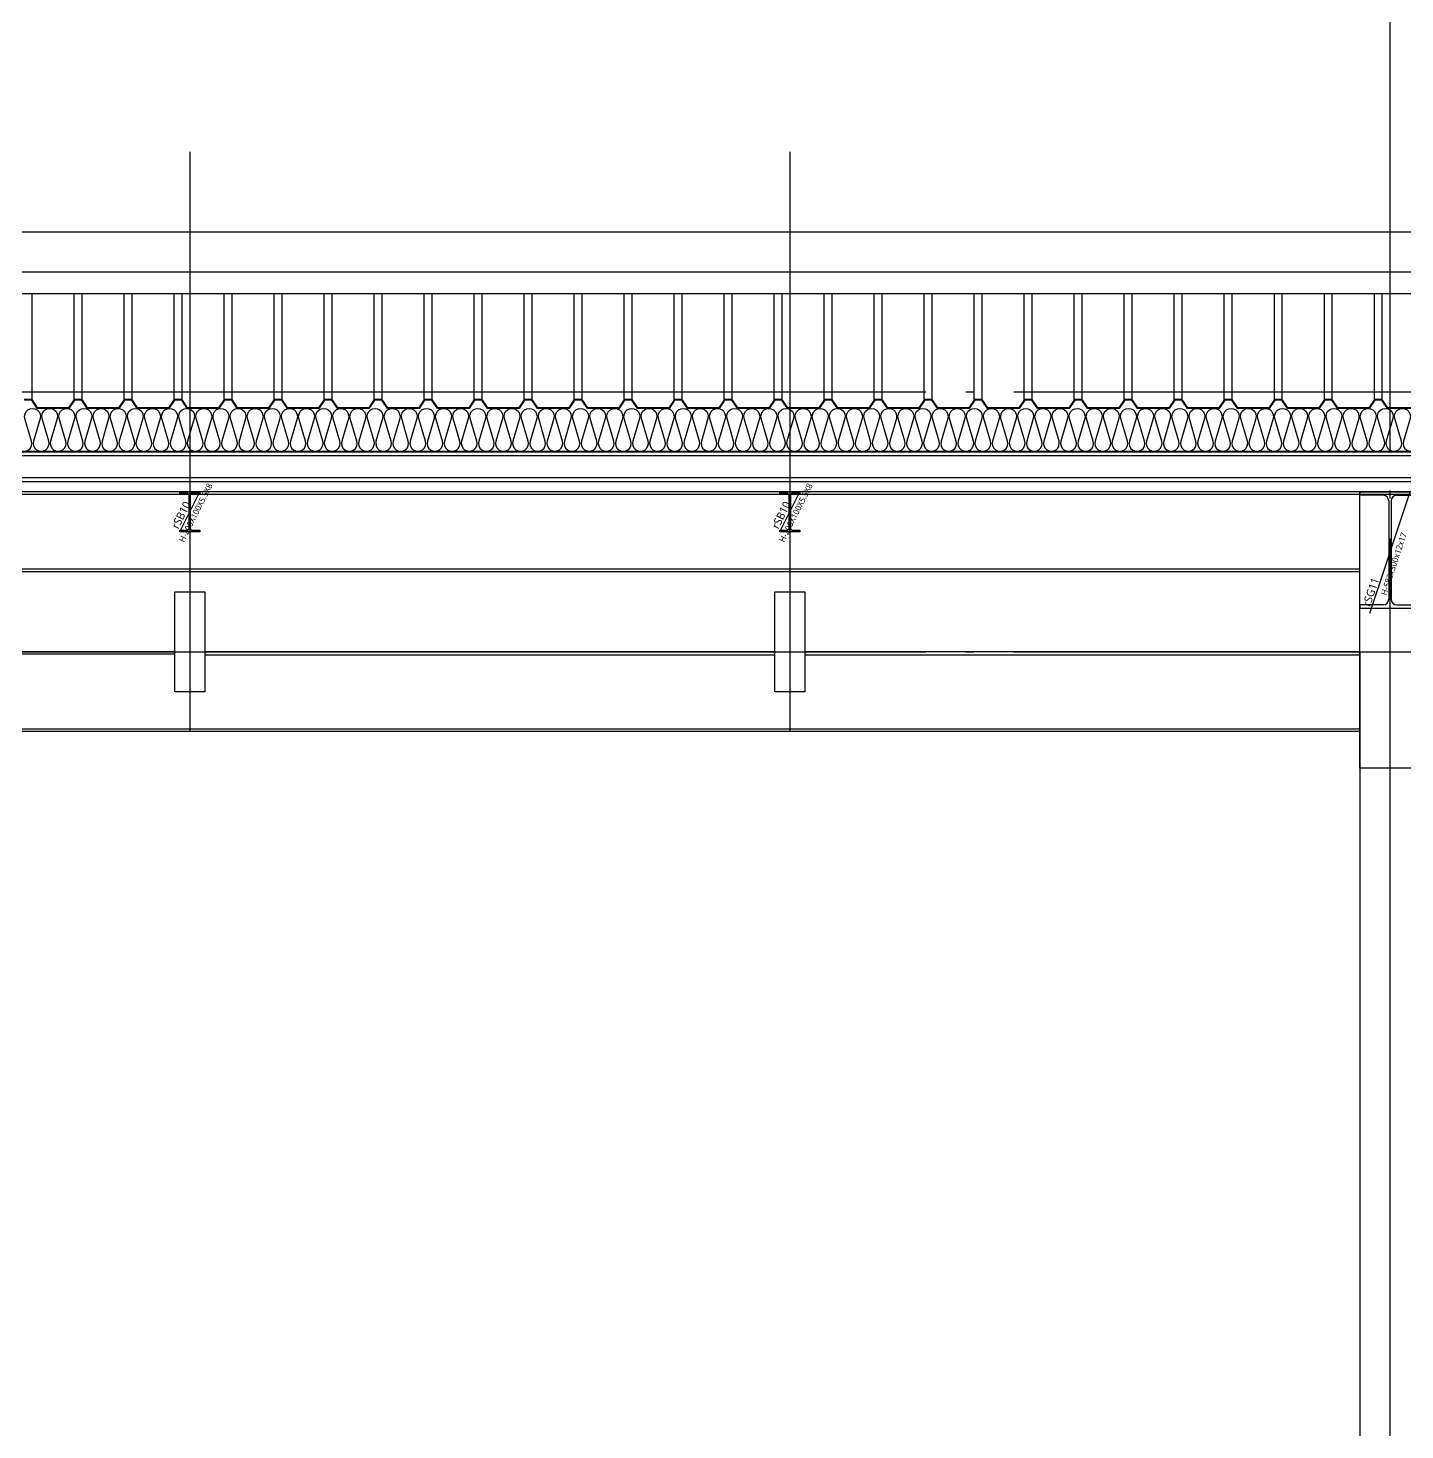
# Model space of a CAD drawing. Header units: millimetres. Extents: x 0 to 672800, y 0 to 118800.
# Drawn here: x 382842 to 389725, y 74105 to 81114 of the extents above; entities that cross this region are included whole.
import ezdxf
from ezdxf.enums import TextEntityAlignment as Align

# ---------------------------------------------------------------- set-up
doc = ezdxf.new("R2010")
doc.units = ezdxf.units.MM
doc.header["$LTSCALE"] = 200
doc.linetypes.add('CEN-GAUN', pattern=[32.2, 30, -1, 0.2, -1])
doc.layers.get('DEFPOINTS').update_dxf_attribs({"color": 137})
for name, color, linetype in [('0-S-col', 4, 'Continuous'), ('09GIRDER', 2, 'Continuous'), ('7', 7, 'Continuous'), ('8', 8, 'Continuous'), ('8ELE', 8, 'Continuous'), ('CEN', 1, 'CEN-GAUN'), ('ELE-8', 8, 'Continuous'), ('ELE-STL', 252, 'Continuous'), ('Insul', 252, 'Continuous'), ('LADDER-6', 6, 'Continuous'), ('PANEL', 6, 'Continuous'), ('S-253', 252, 'Continuous'), ('SEC-PANEL', 6, 'Continuous')]:
    doc.layers.add(name, color=color, linetype=linetype)
doc.layers.add('Defpoint', color=125, linetype='Continuous', plot=False)
doc.styles.add('스타일1', font='malgun.ttf')

# ---------------------------------------------------------------- blocks, each defined once
blk = doc.blocks.new('STUD-A1')
at = {"layer": 'ELE-8'}
for p, q in [((4834.7, 150), (54635.1, 150)), ((4834.7, 0), (54635.1, 0))]:
    blk.add_line(p, q, dxfattribs=at)
at = {"layer": 'ELE-8', "color": 251}
for p, q in [((4834.7, 130), (54629.7, 130)), ((4834.7, 20), (54629.7, 20))]:
    blk.add_line(p, q, dxfattribs=at)
blk = doc.blocks.new('PANEL-ES')
at = {"layer": '8'}
for p, q in [((5039.6, 0), (5039.6, 529)), ((5250, 0), (5250, 529)), ((5289.6, 0), (5289.6, 529)), ((5500, 0), (5500, 529)), ((5539.6, 0), (5539.6, 529)), ((5750, 0), (5750, 529)), ((5789.6, 0), (5789.6, 529)), ((6000, 0), (6000, 529)), ((6039.6, 0), (6039.6, 529)), ((6250, 0), (6250, 529)), ((6289.6, 0), (6289.6, 529)), ((6500, 0), (6500, 529)), ((6539.6, 0), (6539.6, 529)), ((6750, 0), (6750, 529)), ((6789.6, 0), (6789.6, 529)), ((7000, 0), (7000, 529)), ((7039.6, 0), (7039.6, 529)), ((7250, 0), (7250, 529)), ((7289.6, 0), (7289.6, 529)), ((7500, 0), (7500, 529)), ((7539.6, 0), (7539.6, 529)), ((7750, 0), (7750, 529)), ((7789.6, 0), (7789.6, 529)), ((8000, 0), (8000, 529)), ((8039.6, 0), (8039.6, 529)), ((8250, 0), (8250, 529)), ((8289.6, 0), (8289.6, 529)), ((8500, 0), (8500, 529)), ((8539.6, 0), (8539.6, 529)), ((8750, 0), (8750, 529)), ((8789.6, 0), (8789.6, 529)), ((9000, 0), (9000, 529)), ((9039.6, 0), (9039.6, 529)), ((9250, 0), (9250, 529)), ((9289.6, 0), (9289.6, 529)), ((9500, 0), (9500, 529)), ((9539.6, 0), (9539.6, 529)), ((9750, 0), (9750, 529)), ((9789.6, 0), (9789.6, 529)), ((10000, 0), (10000, 529)), ((10039.6, 0), (10039.6, 529)), ((10250, 0), (10250, 529)), ((10289.6, 0), (10289.6, 529)), ((10500, 0), (10500, 529)), ((10539.6, 0), (10539.6, 529)), ((10750, 0), (10750, 529)), ((10789.6, 0), (10789.6, 529)), ((11000, 0), (11000, 529)), ((11039.6, 0), (11039.6, 529)), ((11250, 0), (11250, 529)), ((11289.6, 0), (11289.6, 529)), ((11500, 0), (11500, 529)), ((11539.6, 0), (11539.6, 529)), ((11750, 0), (11750, 529)), ((11789.6, 0), (11789.6, 529))]:
    blk.add_line(p, q, dxfattribs=at)
blk = doc.blocks.new('sefa ws')
at = {"layer": 'Insul'}
blk.add_lwpolyline([(26646.2, 45001.1, 1.337394), (26722.2, 45001.1), (26689, 45113.6, -1.337394), (26765, 45113.6), (26731.8, 45001.1, 1.337394), (26807.8, 45001.1), (26774.6, 45113.6, -1.337394), (26850.6, 45113.6), (26817.4, 45001.1, 1.337394), (26893.4, 45001.1), (26860.2, 45113.6, -1.337394), (26936.2, 45113.6), (26903, 45001.1, 1.337394), (26979, 45001.1), (26945.8, 45113.6, -1.337394), (27021.8, 45113.6), (26988.6, 45001.1, 1.337394), (27064.6, 45001.1), (27031.4, 45113.6, -1.337394), (27107.4, 45113.6), (27074.2, 45001.1, 1.337394), (27150.2, 45001.1), (27117, 45113.6, -1.337394), (27193, 45113.6), (27159.8, 45001.1, 1.337394), (27235.8, 45001.1), (27202.6, 45113.6, -1.337394), (27278.6, 45113.6), (27245.4, 45001.1, 1.337394), (27321.4, 45001.1), (27288.2, 45113.6, -1.337394), (27364.2, 45113.6), (27331, 45001.1, 1.337394), (27407, 45001.1), (27373.8, 45113.6, -1.337394), (27449.8, 45113.6), (27416.6, 45001.1, 1.337394), (27492.6, 45001.1), (27459.4, 45113.6, -1.337394), (27535.4, 45113.6), (27502.2, 45001.1, 1.337394), (27578.2, 45001.1), (27545, 45113.6, -1.337394), (27621, 45113.6), (27587.8, 45001.1, 1.337394), (27663.8, 45001.1), (27630.6, 45113.6, -1.337394), (27706.6, 45113.6), (27673.4, 45001.1, 1.337394), (27749.4, 45001.1), (27716.2, 45113.6, -1.337394), (27792.2, 45113.6), (27759, 45001.1, 1.337394), (27835, 45001.1), (27801.8, 45113.6, -1.337394), (27877.8, 45113.6), (27844.6, 45001.1, 1.337394), (27920.6, 45001.1), (27887.4, 45113.6, -1.337394), (27963.4, 45113.6), (27930.2, 45001.1, 1.337394), (28006.2, 45001.1), (27973, 45113.6, -1.337394), (28049, 45113.6), (28015.8, 45001.1, 1.337394), (28091.8, 45001.1), (28058.6, 45113.6, -1.337394), (28134.6, 45113.6), (28101.4, 45001.1, 1.337394), (28177.4, 45001.1), (28144.2, 45113.6, -1.337394), (28220.2, 45113.6), (28187, 45001.1, 1.337394), (28263, 45001.1), (28229.8, 45113.6, -1.337394), (28305.8, 45113.6), (28272.6, 45001.1, 1.337394), (28348.6, 45001.1), (28315.4, 45113.6, -1.337394), (28391.4, 45113.6), (28358.2, 45001.1, 1.337394), (28434.2, 45001.1), (28401, 45113.6, -1.337394), (28477, 45113.6), (28443.8, 45001.1, 1.337394), (28519.8, 45001.1), (28486.6, 45113.6, -1.337394), (28562.6, 45113.6), (28529.4, 45001.1, 1.337394), (28605.4, 45001.1), (28572.2, 45113.6, -1.337394), (28648.2, 45113.6), (28615, 45001.1, 1.337394), (28691, 45001.1), (28657.8, 45113.6, -1.337394), (28733.8, 45113.6), (28700.6, 45001.1, 1.337394), (28776.6, 45001.1), (28743.4, 45113.6, -1.337394), (28819.4, 45113.6), (28786.2, 45001.1, 1.337394), (28862.2, 45001.1), (28829, 45113.6, -1.337394), (28905, 45113.6), (28871.8, 45001.1, 1.337394), (28947.8, 45001.1), (28914.6, 45113.6, -1.337394), (28990.6, 45113.6), (28957.4, 45001.1, 1.337394), (29033.4, 45001.1), (29000.2, 45113.6, -1.337394), (29076.2, 45113.6), (29043, 45001.1, 1.337394), (29119, 45001.1), (29085.8, 45113.6, -1.337394), (29161.8, 45113.6), (29128.6, 45001.1, 1.337394), (29204.6, 45001.1), (29171.4, 45113.6, -1.337394), (29247.4, 45113.6), (29214.2, 45001.1, 1.337394), (29290.2, 45001.1), (29257, 45113.6, -1.337394), (29333, 45113.6), (29299.8, 45001.1, 1.337394), (29375.8, 45001.1), (29342.6, 45113.6, -1.337394), (29418.6, 45113.6), (29385.4, 45001.1, 1.337394), (29461.4, 45001.1), (29428.2, 45113.6, -1.337394), (29504.2, 45113.6), (29471, 45001.1, 1.337394), (29547, 45001.1), (29513.8, 45113.6, -1.337394), (29589.8, 45113.6), (29556.6, 45001.1, 1.337394), (29632.6, 45001.1), (29599.4, 45113.6, -1.337394), (29675.4, 45113.6), (29642.2, 45001.1, 1.337394), (29718.2, 45001.1), (29685, 45113.6, -1.337394), (29761, 45113.6), (29727.8, 45001.1, 1.337394), (29803.8, 45001.1), (29770.6, 45113.6, -1.337394), (29846.6, 45113.6), (29813.4, 45001.1, 1.337394), (29889.4, 45001.1), (29856.2, 45113.6, -1.337394), (29932.2, 45113.6), (29899, 45001.1, 1.337394), (29975, 45001.1), (29941.8, 45113.6, -1.337394), (30017.8, 45113.6), (29984.6, 45001.1, 1.337394), (30060.6, 45001.1), (30027.4, 45113.6, -1.337394), (30103.4, 45113.6), (30070.2, 45001.1, 1.337394), (30146.2, 45001.1), (30113, 45113.6, -1.337394), (30189, 45113.6), (30155.8, 45001.1, 1.337394), (30231.8, 45001.1), (30198.6, 45113.6, -1.337394), (30274.6, 45113.6), (30241.4, 45001.1, 1.337394), (30317.4, 45001.1), (30284.2, 45113.6, -1.337394), (30360.2, 45113.6), (30327, 45001.1, 1.337394), (30403, 45001.1), (30369.8, 45113.6, -1.337394), (30445.8, 45113.6), (30412.6, 45001.1, 1.337394), (30488.6, 45001.1), (30455.4, 45113.6, -1.337394), (30531.4, 45113.6), (30498.2, 45001.1, 1.337394), (30574.2, 45001.1), (30541, 45113.6, -1.337394), (30617, 45113.6), (30583.8, 45001.1, 1.337394), (30659.8, 45001.1), (30626.6, 45113.6, -1.337394), (30702.6, 45113.6), (30669.4, 45001.1, 1.337394), (30745.4, 45001.1), (30712.2, 45113.6, -1.337394), (30788.2, 45113.6), (30755, 45001.1, 1.337394), (30831, 45001.1), (30797.8, 45113.6, -1.337394), (30873.8, 45113.6), (30840.6, 45001.1, 1.337394), (30916.6, 45001.1), (30883.4, 45113.6, -1.337394), (30959.4, 45113.6), (30926.2, 45001.1, 1.337394), (31002.2, 45001.1), (30969, 45113.6, -1.337394), (31045, 45113.6), (31011.8, 45001.1, 1.337394), (31087.8, 45001.1), (31054.6, 45113.6, -1.337394), (31130.6, 45113.6), (31097.4, 45001.1, 1.337394), (31173.4, 45001.1), (31140.2, 45113.6, -1.337394), (31216.2, 45113.6), (31183, 45001.1, 1.337394), (31259, 45001.1), (31225.8, 45113.6, -1.337394), (31301.8, 45113.6), (31268.6, 45001.1, 1.337394), (31344.6, 45001.1), (31311.4, 45113.6, -1.337394), (31387.4, 45113.6), (31354.2, 45001.1, 1.337394), (31430.2, 45001.1), (31397, 45113.6, -1.337394), (31473, 45113.6), (31439.8, 45001.1, 1.337394), (31515.8, 45001.1), (31482.6, 45113.6, -1.337394), (31558.6, 45113.6), (31525.4, 45001.1, 1.337394), (31601.4, 45001.1), (31568.2, 45113.6, -1.337394), (31644.2, 45113.6), (31611, 45001.1, 1.337394), (31687, 45001.1), (31653.8, 45113.6, -1.337394), (31729.8, 45113.6), (31696.6, 45001.1, 1.337394), (31772.6, 45001.1), (31739.4, 45113.6, -1.337394), (31815.4, 45113.6), (31782.2, 45001.1, 1.337394), (31858.2, 45001.1), (31825, 45113.6, -1.337394), (31901, 45113.6), (31867.8, 45001.1, 1.337394), (31943.8, 45001.1), (31910.6, 45113.6, -1.337394), (31986.6, 45113.6), (31953.4, 45001.1, 1.337394), (32029.4, 45001.1), (31996.2, 45113.6, -1.337394), (32072.2, 45113.6), (32039, 45001.1, 1.337394), (32115, 45001.1), (32081.8, 45113.6, -1.337394), (32157.8, 45113.6), (32124.6, 45001.1, 1.337394), (32200.6, 45001.1), (32167.4, 45113.6, -1.337394), (32243.4, 45113.6), (32210.2, 45001.1, 1.337394), (32286.2, 45001.1), (32253, 45113.6, -1.337394), (32329, 45113.6), (32295.8, 45001.1, 1.337394), (32371.8, 45001.1), (32338.6, 45113.6, -1.337394), (32414.6, 45113.6), (32381.4, 45001.1, 1.337394), (32457.4, 45001.1), (32424.2, 45113.6, -1.337394), (32500.2, 45113.6), (32467, 45001.1, 1.337394), (32543, 45001.1), (32509.8, 45113.6, -1.337394), (32585.8, 45113.6), (32552.6, 45001.1, 1.337394), (32628.6, 45001.1), (32595.4, 45113.6, -1.337394), (32671.4, 45113.6), (32638.2, 45001.1, 1.337394), (32714.2, 45001.1), (32681, 45113.6, -1.337394), (32757, 45113.6), (32723.8, 45001.1, 1.337394), (32799.8, 45001.1), (32766.6, 45113.6, -1.337394), (32842.6, 45113.6), (32809.4, 45001.1, 1.337394), (32885.4, 45001.1), (32852.2, 45113.6, -1.337394), (32928.2, 45113.6), (32895, 45001.1, 1.337394), (32971, 45001.1), (32937.8, 45113.6, -1.337394), (33013.8, 45113.6), (32980.6, 45001.1, 1.337394), (33056.6, 45001.1), (33023.4, 45113.6, -1.337394), (33099.4, 45113.6), (33066.2, 45001.1, 1.337394), (33142.2, 45001.1), (33109, 45113.6, -1.337394), (33185, 45113.6), (33151.8, 45001.1, 1.337394), (33227.8, 45001.1), (33194.6, 45113.6, -1.337394), (33270.6, 45113.6), (33237.4, 45001.1, 1.337394), (33313.4, 45001.1), (33280.2, 45113.6, -1.337394), (33356.2, 45113.6), (33323, 45001.1, 1.337394), (33399, 45001.1), (33365.8, 45113.6, -1.337394), (33441.8, 45113.6), (33408.6, 45001.1, 1.337394), (33484.6, 45001.1), (33451.4, 45113.6, -1.337394), (33527.4, 45113.6), (33494.2, 45001.1, 1.337394), (33570.2, 45001.1), (33537, 45113.6, -1.337394), (33613, 45113.6), (33579.8, 45001.1, 1.337394), (33655.8, 45001.1)], format="xyb", dxfattribs=at)
at = {"layer": 'SEC-PANEL'}
for p, q in [((21562.3, 44950.4), (71212.6, 44950.4)), ((21562.3, 44947.4), (71212.6, 44947.4))]:
    blk.add_line(p, q, dxfattribs=at)
for points in [[(33657.2, 45167.4), (33502.2, 45167.4), (33474.2, 45208.4), (33435.2, 45208.4), (33407.2, 45167.4), (33252.2, 45167.4), (33224.2, 45208.4), (33185.2, 45208.4), (33157.2, 45167.4), (33002.2, 45167.4), (32974.2, 45208.4), (32935.2, 45208.4), (32907.2, 45167.4), (32752.2, 45167.4), (32724.2, 45208.4), (32685.2, 45208.4), (32657.2, 45167.4), (32502.2, 45167.4), (32474.2, 45208.4), (32435.2, 45208.4), (32407.2, 45167.4), (32252.2, 45167.4), (32224.2, 45208.4), (32185.2, 45208.4), (32157.2, 45167.4), (32002.2, 45167.4), (31974.2, 45208.4), (31935.2, 45208.4), (31907.2, 45167.4), (31752.2, 45167.4), (31724.2, 45208.4), (31685.2, 45208.4), (31657.2, 45167.4), (31502.2, 45167.4), (31474.2, 45208.4), (31435.2, 45208.4), (31407.2, 45167.4), (31252.2, 45167.4), (31224.2, 45208.4), (31185.2, 45208.4), (31157.2, 45167.4), (31002.2, 45167.4), (30974.2, 45208.4), (30935.2, 45208.4), (30907.2, 45167.4), (30752.2, 45167.4), (30724.2, 45208.4), (30685.2, 45208.4), (30657.2, 45167.4), (30502.2, 45167.4), (30474.2, 45208.4), (30435.2, 45208.4), (30407.2, 45167.4), (30252.2, 45167.4), (30224.2, 45208.4), (30185.2, 45208.4), (30157.2, 45167.4), (30002.2, 45167.4), (29974.2, 45208.4), (29935.2, 45208.4), (29907.2, 45167.4), (29752.2, 45167.4), (29724.2, 45208.4), (29685.2, 45208.4), (29657.2, 45167.4), (29502.2, 45167.4), (29474.2, 45208.4), (29435.2, 45208.4), (29407.2, 45167.4), (29252.2, 45167.4), (29224.2, 45208.4), (29185.2, 45208.4), (29157.2, 45167.4), (29002.2, 45167.4), (28974.2, 45208.4), (28935.2, 45208.4), (28907.2, 45167.4), (28752.2, 45167.4), (28724.2, 45208.4), (28685.2, 45208.4), (28657.2, 45167.4), (28502.2, 45167.4), (28474.2, 45208.4), (28435.2, 45208.4), (28407.2, 45167.4), (28252.2, 45167.4), (28224.2, 45208.4), (28185.2, 45208.4), (28157.2, 45167.4), (28002.2, 45167.4), (27974.2, 45208.4), (27935.2, 45208.4), (27907.2, 45167.4), (27752.2, 45167.4), (27724.2, 45208.4), (27685.2, 45208.4), (27657.2, 45167.4), (27502.2, 45167.4), (27474.2, 45208.4), (27435.2, 45208.4), (27407.2, 45167.4), (27252.2, 45167.4), (27224.2, 45208.4), (27185.2, 45208.4), (27157.2, 45167.4), (27002.2, 45167.4), (26974.2, 45208.4), (26935.2, 45208.4), (26907.2, 45167.4), (26752.2, 45167.4), (26724.2, 45208.4), (26685.2, 45208.4)], [(26998.6, 45167.4), (27000.6, 45164.4), (26972.6, 45205.4), (26936.8, 45205.4), (26908.8, 45164.4), (26750.6, 45164.4), (26722.6, 45205.4), (26686.8, 45205.4)], [(29998.6, 45167.4), (30000.6, 45164.4), (29972.6, 45205.4), (29936.8, 45205.4), (29908.8, 45164.4), (29750.6, 45164.4), (29722.6, 45205.4), (29686.8, 45205.4), (29658.8, 45164.4), (29500.6, 45164.4), (29472.6, 45205.4), (29436.8, 45205.4), (29408.8, 45164.4), (29250.6, 45164.4), (29222.6, 45205.4), (29186.8, 45205.4), (29158.8, 45164.4), (29000.6, 45164.4), (28972.6, 45205.4), (28936.8, 45205.4), (28908.8, 45164.4), (28750.6, 45164.4), (28722.6, 45205.4), (28686.8, 45205.4), (28658.8, 45164.4), (28500.6, 45164.4), (28472.6, 45205.4), (28436.8, 45205.4), (28408.8, 45164.4), (28250.6, 45164.4), (28222.6, 45205.4), (28186.8, 45205.4), (28158.8, 45164.4), (28000.6, 45164.4), (27972.6, 45205.4), (27936.8, 45205.4), (27908.8, 45164.4), (27750.6, 45164.4), (27722.6, 45205.4), (27686.8, 45205.4), (27658.8, 45164.4), (27500.6, 45164.4), (27472.6, 45205.4), (27436.8, 45205.4), (27408.8, 45164.4), (27250.6, 45164.4), (27222.6, 45205.4), (27186.8, 45205.4), (27158.8, 45164.4), (27000.6, 45164.4)], [(33658.8, 45164.4), (33500.6, 45164.4), (33472.6, 45205.4), (33436.8, 45205.4), (33408.8, 45164.4), (33250.6, 45164.4), (33222.6, 45205.4), (33186.8, 45205.4), (33158.8, 45164.4), (33000.6, 45164.4), (32972.6, 45205.4), (32936.8, 45205.4), (32908.8, 45164.4), (32750.6, 45164.4), (32722.6, 45205.4), (32686.8, 45205.4), (32658.8, 45164.4), (32500.6, 45164.4), (32472.6, 45205.4), (32436.8, 45205.4), (32408.8, 45164.4), (32250.6, 45164.4), (32222.6, 45205.4), (32186.8, 45205.4), (32158.8, 45164.4), (32000.6, 45164.4), (31972.6, 45205.4), (31936.8, 45205.4), (31908.8, 45164.4), (31750.6, 45164.4), (31722.6, 45205.4), (31686.8, 45205.4), (31658.8, 45164.4), (31500.6, 45164.4), (31472.6, 45205.4), (31436.8, 45205.4), (31408.8, 45164.4), (31250.6, 45164.4), (31222.6, 45205.4), (31186.8, 45205.4), (31158.8, 45164.4), (31000.6, 45164.4), (30972.6, 45205.4), (30936.8, 45205.4), (30908.8, 45164.4), (30750.6, 45164.4), (30722.6, 45205.4), (30686.8, 45205.4), (30658.8, 45164.4), (30500.6, 45164.4), (30472.6, 45205.4), (30436.8, 45205.4), (30408.8, 45164.4), (30250.6, 45164.4), (30222.6, 45205.4), (30186.8, 45205.4), (30158.8, 45164.4), (30000.6, 45164.4)]]:
    blk.add_lwpolyline(points, dxfattribs=at)
blk = doc.blocks.new('SG-rSB10')
at = {"layer": '09GIRDER'}
blk.add_lwpolyline([(-50, -200), (-50, -192), (-13.8, -192, 0.414214), (-2.8, -181), (-2.8, -19, 0.414214), (-13.8, -8), (-50, -8), (-50, 0), (50, 0), (50, -8), (13.8, -8, 0.414214), (2.8, -19), (2.8, -181, 0.414214), (13.8, -192), (50, -192), (50, -200)], format="xyb", close=True, dxfattribs=at)
at = {"layer": 'DEFPOINTS'}
blk.add_line((-50, -200), (50, 0), dxfattribs=at)
at = {"layer": 'DEFPOINTS', "style": '스타일1'}
for s, height, p in [('H-200X100X5.5X8', 30, (30.2, -104.3)), ('rSB10', 40, (-43, -115.7, 0))]:
    blk.add_text(s, height=height, rotation=63.43495, dxfattribs=at).set_placement(p, align=Align.MIDDLE_CENTER)
blk = doc.blocks.new('*U479')
for p, q in [((116, 565), (0, 565)), ((184, 565), (300, 565)), ((144, 537), (144, 45)), ((156, 537), (156, 45)), ((116, 17), (0, 17)), ((184, 17), (300, 17))]:
    blk.add_line(p, q)
for points in [[(300, 565), (300, 582), (0, 582), (0, 565)], [(0, 17), (0, 0), (300, 0), (300, 17)]]:
    blk.add_lwpolyline(points)
for centre, start, end in [((116, 537), 0, 90), ((184, 537), 90, 180), ((116, 45), 270, 0), ((184, 45), 180, 270)]:
    blk.add_arc(centre, 28, start, end)
blk = doc.blocks.new('SG-rSG11')
at = {"layer": 'DEFPOINTS'}
blk.add_line((-100.5, -606), (100.5, 0), dxfattribs=at)
at = {"layer": '09GIRDER'}
blk.add_blockref('*U479', (-150, -582), dxfattribs=at)
at = {"layer": 'DEFPOINTS', "style": '스타일1'}
for s, height, p in [('H-582x300x12x17', 30, (19.3, -360.2)), ('rSG11', 40, (-95.5, -500.9, 0))]:
    blk.add_text(s, height=height, rotation=71.65019, dxfattribs=at).set_placement(p, align=Align.MIDDLE_CENTER)

msp = doc.modelspace()

# ---------------------------------------------------------------- linework, layer by layer
at = {"layer": '0-S-col', "color": 8}
msp.add_lwpolyline([(389500, 77994.9), (389500, 77994.9), (389500, 71994.9), (389800, 71994.9), (389800, 77994.9), (389800, 77994.9)], dxfattribs=at)
at = {"layer": '7'}
msp.add_line((427200, 79784.9), (377750, 79784.9), dxfattribs=at)
at = {"layer": '8ELE'}
for p, q in [((377185, 80094.9), (427285, 80094.9)), ((377795, 79894.9), (427209.1, 79894.9))]:
    msp.add_line(p, q, dxfattribs=at)
at = {"layer": 'CEN'}
for p, q in [((389650, 91441.6), (389650, 66441.6)), ((368450, 80094.9), (428180, 80094.9)), ((368450, 79294.9), (428180, 79294.9)), ((368450, 77994.9), (428180, 77994.9))]:
    msp.add_line(p, q, dxfattribs=at)
at = {"layer": 'Defpoint'}
for p, q in [((383650, 80494.9), (383650, 77594.9)), ((386650, 80494.9), (386650, 77594.9))]:
    msp.add_line(p, q, dxfattribs=at)
at = {"layer": 'ELE-STL'}
for p, q in [((427749.5, 78794.9), (377725, 78794.9)), ((413500, 78781.9), (377725, 78781.9)), ((389500, 78781.9), (377750, 78781.9)), ((389500, 78407.9), (377750, 78407.9)), ((389500, 78394.9), (377750, 78394.9)), ((383575, 77994.9), (380725, 77994.9)), ((383575, 77983.9), (380725, 77983.9)), ((386575, 77994.9), (383725, 77994.9)), ((386575, 77978.9), (383725, 77978.9)), ((389500, 77994.9), (386725, 77994.9)), ((389500, 77978.9), (386725, 77978.9)), ((377800, 77609.9), (389500, 77609.9)), ((377800, 77598.9), (389500, 77598.9))]:
    msp.add_line(p, q, dxfattribs=at)
for points in [[(383575, 78294.9), (383725, 78294.9), (383725, 77794.9), (383575, 77794.9)], [(386575, 78294.9), (386725, 78294.9), (386725, 77794.9), (386575, 77794.9)]]:
    msp.add_lwpolyline(points, close=True, dxfattribs=at)
at = {"layer": 'S-253'}
msp.add_lwpolyline([(389500, 78794.9), (389800, 78794.9), (389800, 77413.9), (389500, 77413.9)], close=True, dxfattribs=at)

# ---------------------------------------------------------------- block references
at = {"layer": 'LADDER-6'}
msp.add_blockref('PANEL-ES', (377822, 79255.9), dxfattribs=at)
at = {"layer": 'PANEL', "xscale": -1}
msp.add_blockref('STUD-A1', (432379.7, 78844.9), dxfattribs=at)
at = {"layer": 'S-253'}
for name, p in [('SG-rSB10', (383650, 78794.9)), ('SG-rSB10', (386650, 78794.9)), ('SG-rSG11', (389650, 78794.9))]:
    msp.add_blockref(name, p, dxfattribs=at)
at = {"layer": 'SEC-PANEL', "color": 0}
msp.add_blockref('sefa ws', (356137.4, 34047.6), dxfattribs=at)

doc.saveas('drawing.dxf')
